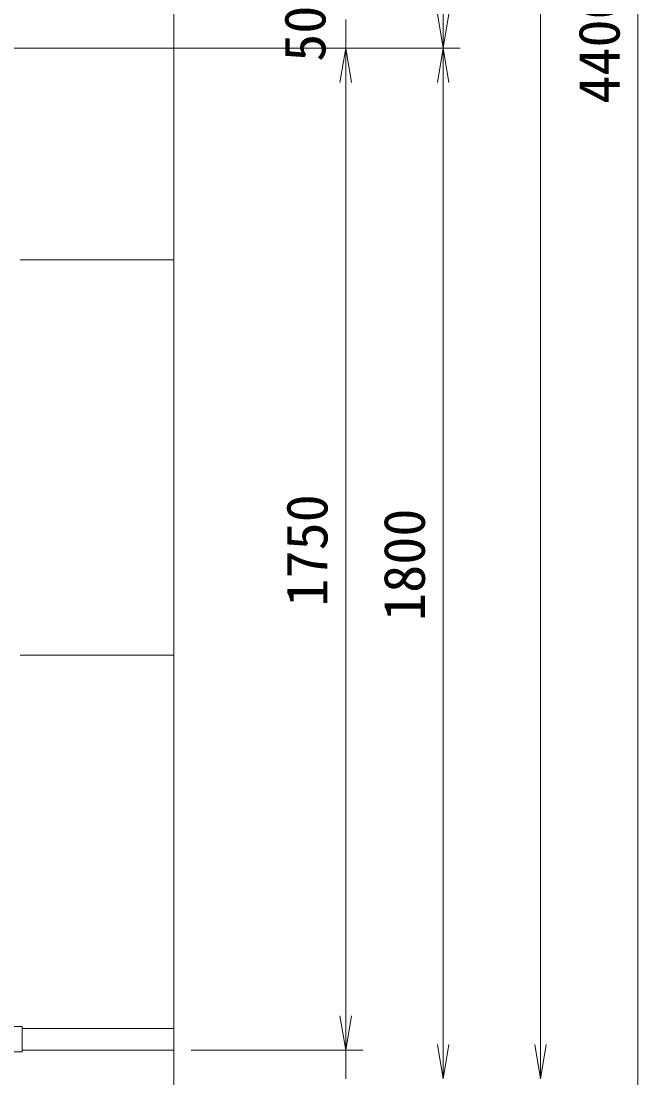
# Model space of a CAD drawing. Units: millimetres, scale not verified. Extents: x -6300 to 6300, y -4455 to 4455.
# Drawn here: x -2315 to -1239, y -854 to 991 of the extents above; entities that cross this region are included whole.
import ezdxf
from ezdxf.enums import TextEntityAlignment as Align

# ---------------------------------------------------------------- set-up
doc = ezdxf.new("R2010")
doc.units = ezdxf.units.MM
doc.header["$LTSCALE"] = 30
for name, color, linetype, lineweight in [('0-4_D-STR1', 1, 'Continuous', 18), ('0-5_D-STR3', 3, 'Continuous', 13), ('0-6_D-STR-DIM', 7, 'Continuous', 9), ('0-7_0', 7, 'Continuous', 9)]:
    doc.layers.add(name, color=color, linetype=linetype, lineweight=lineweight)
doc.styles.add('ＭＳ ゴシック', font='')
doc.styles.get('ＭＳ ゴシック').set_extended_font_data('MS Gothic')

# ---------------------------------------------------------------- blocks, each defined once
blk = doc.blocks.new('_Open')
at = {"layer": '0-7_0'}
blk.add_line((-30, 5), (0, 0), dxfattribs=at)
blk.add_lwpolyline([(-30, -5), (0, 0), (-30, 0)], dxfattribs=at)

msp = doc.modelspace()

# ---------------------------------------------------------------- linework, layer by layer
at = {"layer": '0-4_D-STR1'}
for p, q in [((-2313.51, -768.16), (-2048.51, -768.16)), ((-2313.51, -806.16), (-2048.51, -806.16))]:
    msp.add_line(p, q, dxfattribs=at)
at = {"layer": '0-5_D-STR3'}
for p, q in [((-2048.51, 573.84), (-2316.51, 573.84)), ((-2048.51, -116.16), (-2316.51, -116.16)), ((-2358.71, -765.06), (-2313.51, -765.06)), ((-2313.51, -809.06), (-2313.51, -765.06)), ((-2358.71, -809.06), (-2313.51, -809.06))]:
    msp.add_line(p, q, dxfattribs=at)
at = {"layer": '0-6_D-STR-DIM'}
for p, q in [((-1408.51, -796.16), (-1408.51, 3083.84)), ((-1238.51, -1196.16), (-1238.51, 3083.84)), ((-2048.51, -949.16), (-2048.51, 1143.19)), ((-1748.51, 993.84), (-1748.51, 943.84)), ((-2523.66, 943.84), (-1718.51, 943.84)), ((-2523.66, 943.84), (-1718.51, 943.84)), ((-2523.66, 943.84), (-1548.51, 943.84)), ((-2523.66, 943.84), (-1548.51, 943.84)), ((-1748.51, -746.16), (-1748.51, 883.84)), ((-1748.51, 883.84), (-1748.51, 823.84)), ((-1578.51, 883.84), (-1578.51, -796.16)), ((-1748.51, -746.16), (-1748.51, -686.16)), ((-2018.51, -806.16), (-1718.51, -806.16)), ((-2018.51, -806.16), (-1718.51, -806.16)), ((-1748.51, -856.16), (-1748.51, -806.16))]:
    msp.add_line(p, q, dxfattribs=at)

# ---------------------------------------------------------------- block references
at = {"layer": '0-6_D-STR-DIM', "xscale": 2, "yscale": 2}
for p, rotation in [((-1578.51, 943.84), 270), ((-1748.51, 943.84), 90), ((-1748.51, 943.84), 90), ((-1578.51, 943.84), 90), ((-1748.51, -806.16), 270), ((-1748.51, -806.16), 270), ((-1578.51, -856.16), 270), ((-1408.51, -856.16), 270)]:
    msp.add_blockref('_Open', p, dxfattribs=dict(at, rotation=rotation))

# ---------------------------------------------------------------- texts
at = {"layer": '0-6_D-STR-DIM', "style": 'ＭＳ ゴシック'}
for s, p in [('4400', (-1248.63, 846.71)), ('50', (-1762.17, 919.9)), ('1750', (-1758.63, -31.51)), ('1800', (-1588.63, -56.51))]:
    msp.add_text(s, height=72.14, rotation=90, dxfattribs=at).set_placement(p, align=Align.BOTTOM_LEFT)

doc.saveas('drawing.dxf')
